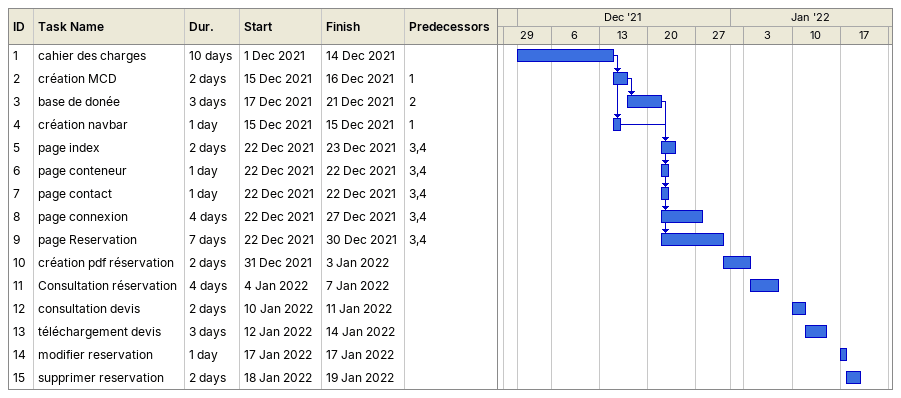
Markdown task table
| ID | Task | Duration | Start | Finish | Predecessors |
|---|---|---|---|---|---|
| 1 | cahier des charges | 10d | 2021-12-01 | 2021-12-14 |  |
| 2 | création MCD | 2d | 2021-12-15 | 2021-12-16 | 1 |
| 3 | base de donée | 3d | 2021-12-17 | 2021-12-21 | 2 |
| 4 | création navbar | 1d | 2021-12-15 | 2021-12-15 | 1 |
| 5 | page index | 2d | 2021-12-22 | 2021-12-23 | 3, 4 |
| 6 | page conteneur | 1d | 2021-12-22 | 2021-12-22 | 3, 4 |
| 7 | page contact | 1d | 2021-12-22 | 2021-12-22 | 3, 4 |
| 8 | page connexion | 4d | 2021-12-22 | 2021-12-27 | 3, 4 |
| 9 | page Reservation | 7d | 2021-12-22 | 2021-12-30 | 3, 4 |
| 10 | création pdf réservation | 2d | 2021-12-31 | 2022-01-03 |  |
| 11 | Consultation réservation | 4d | 2022-01-04 | 2022-01-07 |  |
| 12 | consultation devis | 2d | 2022-01-10 | 2022-01-11 |  |
| 13 | téléchargement devis | 3d | 2022-01-12 | 2022-01-14 |  |
| 14 | modifier reservation | 1d | 2022-01-17 | 2022-01-17 |  |
| 15 | supprimer reservation | 2d | 2022-01-18 | 2022-01-19 |  |
